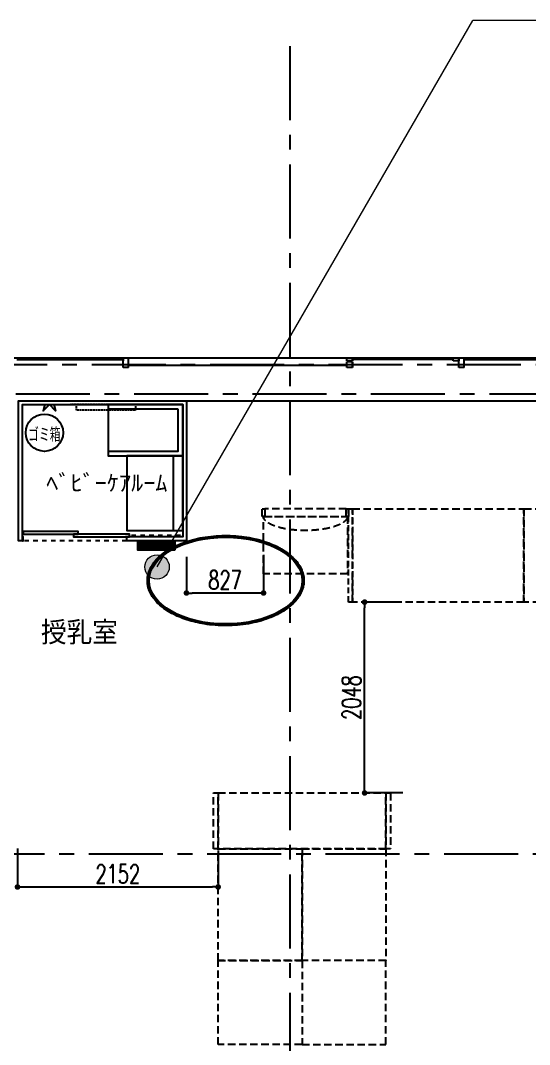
# Model space of a CAD drawing. Extents: x -119186 to 81195, y 1816 to 147180.
# Drawn here: x 25326 to 30786, y 40635 to 51626 of the extents above; entities that cross this region are included whole.
import ezdxf
from ezdxf.enums import TextEntityAlignment as Align

# ---------------------------------------------------------------- set-up
doc = ezdxf.new("R2010")
doc.units = 0
doc.header["$LTSCALE"] = 12.7
doc.header["$MEASUREMENT"] = 0
doc.header["$PDMODE"] = 1
doc.header["$PDSIZE"] = -2
for name, pattern in [('CENTER', [2, 1.25, -0.25, 0.25, -0.25]), ('DASHED1', [2.5, 1.25, -1.25]), ('HIDDEN2', [0.1875, 0.125, -0.0625])]:
    doc.linetypes.add(name, pattern=pattern)
doc.layers.get('0').update_dxf_attribs({"linetype": 'CONTINUOUS'})
doc.layers.get('DEFPOINTS').update_dxf_attribs({"color": 1, "linetype": 'CONTINUOUS'})
for name, color, linetype in [('80_SHELL_TEXT', 7, 'CONTINUOUS'), ('A_寸法', 9, 'CONTINUOUS'), ('A_建築（下図）', 8, 'CONTINUOUS'), ('A_建築（什器）', 8, 'CONTINUOUS'), ('A_通り芯', 8, 'CENTER')]:
    doc.layers.add(name, color=color, linetype=linetype)
doc.layers.add('改修記述', color=1, linetype='CONTINUOUS', lineweight=9, true_color=0xff0000)
doc.layers.add('歩行者通路', color=1, linetype='CONTINUOUS', true_color=0xff0000)
doc.styles.add('Dim', font='simplex.shx', dxfattribs={"width": 0.7, "bigfont": 'extfont2.shx'})
doc.styles.add('ROMANS', font='romans.shx', dxfattribs={"bigfont": 'bigfont.shx'})
doc.styles.get("Standard").update_dxf_attribs({"font": 'txt', "bigfont": 'BIGFONT.SHX'})
doc.dimstyles.new('1-200', dxfattribs={"dimscale": 200, "dimtxt": 3, "dimasz": 1, "dimexe": 1, "dimexo": 1, "dimgap": 1, "dimtad": 1, "dimdec": 0, "dimtxsty": 'Dim', "dimblk": 'DOT', "dimcen": 2.5, "dimadec": 0, "dimazin": 0, "dimtfac": 1, "dimtdec": 0, "dimtix": 1, "dimtmove": 2, "dimatfit": 3, "dimldrblk": '引出線', "dimfxl": 1, "dimlwd": -1, "dimlwe": -1, "dimarcsym": 0})

# ---------------------------------------------------------------- blocks, each defined once
blk = doc.blocks.new('_Dot')
at = {"color": 0, "linetype": 'ByBlock', "lineweight": -2}
blk.add_line((-0.5, 0), (-1, 0), dxfattribs=at)
at = {"color": 0, "linetype": 'ByBlock', "const_width": 0.5}
blk.add_lwpolyline([(-0.25, 0, 1), (0.25, 0, 1)], format="xyb", close=True, dxfattribs=at)
blk = doc.blocks.new('*D148')
at = {"layer": 'A_寸法', "color": 0, "transparency": 16777216}
for p, q in [((29406, 45383), (29017, 45383)), ((29017, 43395), (29017, 45323)), ((29428, 43335), (29017, 43335))]:
    blk.add_line(p, q, dxfattribs=at)
at = {"layer": 'DEFPOINTS', "color": 0, "transparency": 16777216}
for p in [(29017, 45383), (29406, 45383), (29428, 43335)]:
    blk.add_point(p, dxfattribs=at)
at = {"layer": 'A_寸法', "color": 0, "transparency": 16777216, "xscale": 60, "yscale": 60, "zscale": 60}
for p, rotation in [((29017, 45383), 90), ((29017, 43335), 270)]:
    blk.add_blockref('_Dot', p, dxfattribs=dict(at, rotation=rotation))
at = {"layer": 'A_寸法', "color": 0, "transparency": 16777216, "insert": (28877, 44359), "char_height": 200, "attachment_point": 5, "rotation": 90, "style": 'Dim'}
blk.add_mtext('2048', dxfattribs=at)
blk = doc.blocks.new('引出線')
at = {"color": 0, "linetype": 'ByBlock'}
for points in [[(0, 0), (-1.96, -0.4)], [(-1, 0), (0, 0)]]:
    blk.add_lwpolyline(points, dxfattribs=at)
blk = doc.blocks.new('*D131')
at = {"layer": 'A_寸法', "color": 0, "transparency": 16777216}
for p, q in [((25294, 42738), (25294, 42326)), ((27446, 42716), (27446, 42326)), ((25354, 42326), (27386, 42326))]:
    blk.add_line(p, q, dxfattribs=at)
at = {"layer": 'DEFPOINTS', "color": 0, "transparency": 16777216}
for p in [(25294, 42738), (27446, 42716), (27446, 42326)]:
    blk.add_point(p, dxfattribs=at)
at = {"layer": 'A_寸法', "color": 0, "transparency": 16777216, "xscale": 60, "yscale": 60, "zscale": 60, "rotation": 180}
blk.add_blockref('_Dot', (25294, 42326), dxfattribs=at)
at = {"layer": 'A_寸法', "color": 0, "transparency": 16777216, "xscale": 60, "yscale": 60, "zscale": 60}
blk.add_blockref('_Dot', (27446, 42326), dxfattribs=at)
at = {"layer": 'A_寸法', "color": 0, "transparency": 16777216, "insert": (26370, 42466), "char_height": 200, "attachment_point": 5, "style": 'Dim'}
blk.add_mtext('2152', dxfattribs=at)
blk = doc.blocks.new('*D149')
at = {"layer": 'A_寸法', "color": 0, "transparency": 16777216}
for p, q in [((27106, 45870), (27106, 45481)), ((27933, 45892), (27933, 45481)), ((27873, 45481), (27166, 45481))]:
    blk.add_line(p, q, dxfattribs=at)
at = {"layer": 'DEFPOINTS', "color": 0, "transparency": 16777216}
for p in [(27106, 45870), (27933, 45892), (27106, 45481)]:
    blk.add_point(p, dxfattribs=at)
at = {"layer": 'A_寸法', "color": 0, "transparency": 16777216, "xscale": 60, "yscale": 60, "zscale": 60, "rotation": 180}
blk.add_blockref('_Dot', (27106, 45481), dxfattribs=at)
at = {"layer": 'A_寸法', "color": 0, "transparency": 16777216, "xscale": 60, "yscale": 60, "zscale": 60}
blk.add_blockref('_Dot', (27933, 45481), dxfattribs=at)
at = {"layer": 'A_寸法', "color": 0, "transparency": 16777216, "insert": (27520, 45621), "char_height": 200, "attachment_point": 5, "style": 'Dim'}
blk.add_mtext('827', dxfattribs=at)

msp = doc.modelspace()

# ---------------------------------------------------------------- hatches: boundary and pattern name
at = {"layer": '改修記述'}
h = msp.add_hatch(color=256, dxfattribs=at)
h.dxf.hatch_style = 1
h.paths.add_polyline_path([(26660.3, 45760.62, 1), (26922.15, 45760.62, 1)])
at = {"layer": '歩行者通路', "transparency": 33554687}
h = msp.add_hatch(dxfattribs=at)
h.set_pattern_fill('ANGLE', color=256, angle=-180)
h.set_pattern_definition([(180, (101448.3414, 88995.666), (-3e-15, -6.985), [5.08, -1.905]), (270, (101448.3414, 88995.666), (6.985, -3e-15), [5.08, -1.905])])
h.paths.add_polyline_path([(26768.08, 45939), (26981.68, 45939), (26981.68, 46031.14), (26675.95, 46031.14)])
h.paths.add_polyline_path([(26584.67, 45980.99), (26626.66, 45939), (26768.08, 45939), (26675.95, 46031.14), (26584.67, 46031.14)])
h.paths.add_polyline_path([(26584.67, 45939), (26626.66, 45939), (26584.67, 45980.99)], flags=17)

# ---------------------------------------------------------------- linework, layer by layer
at = {"color": 6}
msp.add_ellipse((27526.61, 45614.24), major_axis=(821.67, 0), ratio=0.56637246, dxfattribs=at)
for points, knots in [([(28364.28, 45614.24), (28364.28, 45627), (28363.4, 45639.76), (28358.87, 45672.82), (28353.84, 45693.04), (28339.56, 45732.59), (28330.35, 45751.92), (28306.66, 45791.82), (28291.68, 45812.27), (28256.72, 45852.09), (28236.64, 45871.44), (28192.5, 45907.88), (28168.53, 45925.01), (28117.04, 45957.05), (28089.56, 45971.96), (28031.11, 45999.64), (28000.12, 46012.37), (27934.93, 46035.47), (27900.68, 46045.8), (27829.3, 46063.84), (27792.11, 46071.5), (27715.98, 46083.77), (27677.04, 46088.38), (27598.35, 46094.39), (27558.61, 46095.8), (27478.93, 46095.38), (27439, 46093.53), (27361.11, 46086.7), (27323.14, 46081.81), (27249.28, 46069.15), (27213.38, 46061.43), (27143.82, 46043.27), (27110.17, 46032.84), (27045.77, 46009.47), (27015.01, 45996.55), (26956.45, 45968.21), (26928.69, 45952.77), (26876.89, 45919.65), (26852.89, 45901.95), (26810.89, 45866.03), (26792.59, 45847.93), (26761.96, 45812.47), (26749.2, 45795.24), (26727.88, 45761.02), (26719.11, 45744.08), (26705.11, 45710.36), (26699.75, 45693.6), (26692.17, 45659.96), (26689.92, 45643.08), (26688.47, 45609.28), (26689.28, 45592.35), (26693.96, 45558.67), (26697.83, 45541.92), (26708.54, 45508.84), (26715.39, 45492.5), (26731.93, 45460.42), (26741.62, 45444.68), (26763.73, 45413.94), (26776.14, 45398.95), (26803.52, 45369.85), (26818.49, 45355.75), (26856.18, 45324.04), (26879.82, 45306.82), (26930.79, 45274.51), (26958.12, 45259.41), (27016.23, 45231.39), (27047.05, 45218.49), (27111.42, 45195.23), (27144.99, 45184.87), (27214.24, 45166.85), (27249.94, 45159.2), (27322.8, 45146.74), (27359.98, 45141.93), (27435.12, 45135.23), (27473.08, 45133.35), (27549.11, 45132.55), (27587.17, 45133.63), (27662.69, 45138.72), (27700.15, 45142.74), (27773.77, 45153.65), (27809.93, 45160.55), (27880.3, 45177.08), (27914.5, 45186.72), (27980.33, 45208.59), (28011.95, 45220.82), (28066.65, 45245.26), (28090.25, 45257.08), (28135.02, 45282.19), (28156.2, 45295.49), (28195.86, 45323.41), (28214.34, 45338.03), (28251.84, 45371.55), (28270.19, 45390.71), (28300.2, 45427.86), (28312.41, 45445.67), (28332.25, 45480.63), (28340.18, 45497.71), (28352.77, 45532.37), (28357.42, 45549.95), (28362.97, 45583.12), (28364.28, 45598.68), (28364.28, 45614.24)], [0, 0, 0, 0, 0.07755467, 0.07755467, 0.20176679, 0.20176679, 0.32450759, 0.32450759, 0.46135227, 0.46135227, 0.60127877, 0.60127877, 0.73850098, 0.73850098, 0.87448706, 0.87448706, 1.01170187, 1.01170187, 1.1510704, 1.1510704, 1.29340245, 1.29340245, 1.43664956, 1.43664956, 1.58007841, 1.58007841, 1.72440168, 1.72440168, 1.86462235, 1.86462235, 2.00277513, 2.00277513, 2.14058273, 2.14058273, 2.27779549, 2.27779549, 2.41674204, 2.41674204, 2.55672096, 2.55672096, 2.68670665, 2.68670665, 2.80231689, 2.80231689, 2.91071058, 2.91071058, 3.01462477, 3.01462477, 3.11739411, 3.11739411, 3.22016345, 3.22016345, 3.32293279, 3.32293279, 3.42570213, 3.42570213, 3.52847147, 3.52847147, 3.63124081, 3.63124081, 3.73401015, 3.73401015, 3.87086026, 3.87086026, 4.00720286, 4.00720286, 4.14450552, 4.14450552, 4.28180818, 4.28180818, 4.41911084, 4.41911084, 4.55641349, 4.55641349, 4.69371615, 4.69371615, 4.83101881, 4.83101881, 4.96832147, 4.96832147, 5.10562413, 5.10562413, 5.24292678, 5.24292678, 5.38022944, 5.38022944, 5.49297146, 5.49297146, 5.60571349, 5.60571349, 5.71845551, 5.71845551, 5.85410765, 5.85410765, 5.97212888, 5.97212888, 6.08038022, 6.08038022, 6.18863156, 6.18863156, 6.28318531, 6.28318531, 6.28318531, 6.28318531]), ([(28362.28, 45614.24), (28362.28, 45627.03), (28361.39, 45639.82), (28356.81, 45672.89), (28351.75, 45693.09), (28337.35, 45732.65), (28328.07, 45752), (28304.16, 45791.94), (28289.04, 45812.41), (28253.97, 45852.02), (28233.97, 45871.15), (28190.23, 45907.05), (28166.62, 45923.87), (28115.52, 45955.61), (28088.02, 45970.51), (28029.71, 45998.05), (27998.9, 46010.69), (27934.11, 46033.63), (27900.09, 46043.89), (27829.1, 46061.83), (27792.09, 46069.46), (27716.06, 46081.75), (27677.02, 46086.37), (27598, 46092.41), (27558.02, 46093.82), (27478.35, 46093.35), (27438.67, 46091.5), (27360.71, 46084.65), (27322.42, 46079.7), (27248.11, 46066.88), (27212.04, 46059.08), (27142.49, 46040.79), (27108.97, 46030.34), (27045.17, 46007.06), (27014.83, 45994.27), (26957.19, 45966.32), (26929.9, 45951.14), (26878.71, 45918.47), (26854.88, 45900.95), (26812.54, 45864.88), (26793.86, 45846.41), (26762.31, 45809.74), (26749.08, 45791.67), (26727.35, 45755.95), (26718.57, 45738.37), (26704.95, 45703.71), (26699.9, 45686.66), (26693.09, 45652.71), (26691.26, 45635.82), (26690.68, 45601.46), (26692.04, 45583.99), (26698.2, 45548.23), (26703.21, 45529.96), (26717.51, 45492.11), (26727.18, 45472.58), (26750.64, 45434.5), (26764.44, 45415.95), (26795.88, 45380.09), (26813.53, 45362.78), (26852.38, 45329.63), (26873.59, 45313.79), (26919.23, 45283.79), (26943.66, 45269.62), (26995.38, 45243.17), (27022.66, 45230.89), (27079.65, 45208.36), (27109.36, 45198.11), (27170.75, 45179.82), (27202.44, 45171.77), (27267.31, 45157.97), (27300.49, 45152.23), (27367.84, 45143.14), (27402.01, 45139.78), (27470.8, 45135.52), (27505.43, 45134.61), (27578.9, 45135.29), (27617.73, 45137.19), (27694.7, 45144.08), (27732.83, 45149.08), (27806.75, 45161.93), (27842.57, 45169.73), (27911.81, 45188.01), (27945.26, 45198.47), (28009.39, 45221.94), (28040.08, 45234.95), (28098.15, 45263.29), (28125.53, 45278.63), (28176.6, 45311.49), (28200.26, 45329.03), (28243.03, 45365.76), (28262.16, 45384.95), (28293.37, 45422.01), (28306.06, 45439.69), (28326.96, 45474.64), (28335.41, 45491.85), (28348.96, 45526.78), (28354.06, 45544.51), (28360.65, 45579.58), (28362.28, 45596.91), (28362.28, 45614.24)], [0, 0, 0, 0, 0.07828867, 0.07828867, 0.20327752, 0.20327752, 0.32695554, 0.32695554, 0.46479577, 0.46479577, 0.60396638, 0.60396638, 0.73929496, 0.73929496, 0.87559226, 0.87559226, 1.01221823, 1.01221823, 1.15090592, 1.15090592, 1.29280602, 1.29280602, 1.43660065, 1.43660065, 1.58108485, 1.58108485, 1.72471642, 1.72471642, 1.86630777, 1.86630777, 2.00539815, 2.00539815, 2.14304697, 2.14304697, 2.27883564, 2.27883564, 2.41573647, 2.41573647, 2.55494208, 2.55494208, 2.68811438, 2.68811438, 2.8097463, 2.8097463, 2.92247497, 2.92247497, 3.02856853, 3.02856853, 3.13203324, 3.13203324, 3.23892304, 3.23892304, 3.3522787, 3.3522787, 3.47739566, 3.47739566, 3.60251263, 3.60251263, 3.7276296, 3.7276296, 3.85274657, 3.85274657, 3.97786354, 3.97786354, 4.1029805, 4.1029805, 4.22809747, 4.22809747, 4.35321444, 4.35321444, 4.47833141, 4.47833141, 4.60344837, 4.60344837, 4.72856534, 4.72856534, 4.86915704, 4.86915704, 5.01029203, 5.01029203, 5.14852865, 5.14852865, 5.28599294, 5.28599294, 5.4236018, 5.4236018, 5.56143556, 5.56143556, 5.70031898, 5.70031898, 5.83810078, 5.83810078, 5.95671266, 5.95671266, 6.06693808, 6.06693808, 6.17709715, 6.17709715, 6.28318531, 6.28318531, 6.28318531, 6.28318531]), ([(28360.28, 45614.24), (28360.28, 45627.06), (28359.38, 45639.88), (28354.76, 45672.95), (28349.66, 45693.12), (28335.17, 45732.65), (28325.82, 45752.01), (28301.84, 45791.75), (28286.79, 45812.02), (28252.32, 45850.77), (28232.99, 45869.28), (28190.34, 45904.46), (28167.05, 45921.14), (28116.7, 45952.62), (28089.61, 45967.41), (28031.85, 45994.95), (28001.12, 46007.67), (27936.4, 46030.8), (27902.36, 46041.16), (27831.52, 46059.24), (27794.69, 46066.92), (27719.04, 46079.33), (27680.2, 46084.02), (27601.6, 46090.22), (27561.84, 46091.72), (27482.45, 46091.48), (27442.83, 46089.74), (27364.95, 46083.12), (27326.68, 46078.28), (27252.31, 46065.68), (27216.19, 46057.98), (27146.85, 46039.98), (27113.6, 46029.74), (27050.65, 46007.07), (27020.88, 45994.71), (26963.58, 45967.42), (26936.13, 45952.42), (26884.85, 45920.28), (26861.05, 45903.12), (26818.4, 45867.59), (26799.43, 45849.27), (26767.41, 45813), (26753.99, 45795.17), (26731.73, 45759.8), (26722.66, 45742.33), (26708.34, 45707.59), (26702.95, 45690.35), (26695.56, 45655.94), (26693.5, 45638.79), (26692.58, 45604.44), (26693.73, 45587.25), (26699.21, 45553.08), (26703.56, 45536.1), (26715.35, 45502.57), (26722.8, 45486.02), (26740.69, 45453.56), (26751.13, 45437.64), (26774.85, 45406.59), (26788.13, 45391.47), (26817.37, 45362.16), (26833.33, 45347.98), (26872.07, 45317.26), (26895.57, 45301.03), (26946.23, 45270.41), (26973.42, 45256.03), (27031.31, 45229.28), (27062.06, 45216.94), (27126.92, 45194.48), (27161.09, 45184.43), (27231.95, 45166.99), (27268.67, 45159.64), (27343.87, 45147.89), (27382.37, 45143.5), (27460.99, 45137.79), (27501.12, 45136.54), (27581.16, 45137.34), (27621.06, 45139.38), (27699.33, 45146.64), (27737.71, 45151.81), (27812.11, 45165.06), (27848.15, 45173.09), (27917.67, 45191.84), (27951.16, 45202.54), (28014.28, 45226.12), (28043.99, 45238.92), (28100.57, 45266.88), (28127.39, 45282.07), (28177.71, 45314.73), (28201.13, 45332.25), (28243.59, 45369.06), (28262.61, 45388.34), (28294.08, 45426.2), (28307.02, 45444.63), (28327.76, 45480.53), (28335.94, 45497.91), (28348.9, 45533.28), (28353.65, 45551.26), (28359.05, 45584.27), (28360.28, 45599.25), (28360.28, 45614.24)], [0, 0, 0, 0, 0.0790594, 0.0790594, 0.20469888, 0.20469888, 0.32926726, 0.32926726, 0.46657188, 0.46657188, 0.60171845, 0.60171845, 0.73601281, 0.73601281, 0.87107362, 0.87107362, 1.00801314, 1.00801314, 1.14730532, 1.14730532, 1.2889273, 1.2889273, 1.43230552, 1.43230552, 1.57625299, 1.57625299, 1.71977851, 1.71977851, 1.86137626, 1.86137626, 2.00066062, 2.00066062, 2.13710132, 2.13710132, 2.26993012, 2.26993012, 2.40680177, 2.40680177, 2.54458656, 2.54458656, 2.67805326, 2.67805326, 2.7991829, 2.7991829, 2.91232135, 2.91232135, 3.02053515, 3.02053515, 3.12643548, 3.12643548, 3.23233581, 3.23233581, 3.33823614, 3.33823614, 3.44413647, 3.44413647, 3.5500368, 3.5500368, 3.65593713, 3.65593713, 3.76183746, 3.76183746, 3.89448921, 3.89448921, 4.02802953, 4.02802953, 4.16369721, 4.16369721, 4.30249848, 4.30249848, 4.44304241, 4.44304241, 4.58483059, 4.58483059, 4.73002159, 4.73002159, 4.87470383, 4.87470383, 5.01714185, 5.01714185, 5.15689995, 5.15689995, 5.29546478, 5.29546478, 5.42976785, 5.42976785, 5.5658377, 5.5658377, 5.70451307, 5.70451307, 5.84318844, 5.84318844, 5.9669435, 5.9669435, 6.07856807, 6.07856807, 6.19079274, 6.19079274, 6.28318531, 6.28318531, 6.28318531, 6.28318531]), ([(28358.28, 45614.24), (28358.28, 45627.1), (28357.37, 45639.96), (28352.7, 45673), (28347.58, 45693.11), (28333.01, 45732.6), (28323.58, 45751.98), (28299.72, 45791.24), (28284.97, 45811.04), (28251.06, 45849.19), (28231.91, 45867.54), (28189.7, 45902.42), (28166.68, 45918.96), (28116.79, 45950.26), (28089.9, 45965), (28032.5, 45992.49), (28001.95, 46005.19), (27937.58, 46028.31), (27903.73, 46038.68), (27833.26, 46056.8), (27796.62, 46064.51), (27721.33, 46076.99), (27682.67, 46081.74), (27604.83, 46088.04), (27565.66, 46089.61), (27487.31, 46089.6), (27448.14, 46088.02), (27370.58, 46081.73), (27332.19, 46077.03), (27256.95, 46064.58), (27220.09, 46056.84), (27148.66, 46038.46), (27114.08, 46027.84), (27047.88, 46003.89), (27016.25, 45990.58), (26956.59, 45961.51), (26928.55, 45945.76), (26878.01, 45913.02), (26855.3, 45896.15), (26814.42, 45861.12), (26796.15, 45842.99), (26765.17, 45806.88), (26752.12, 45789.01), (26730.56, 45753.48), (26721.82, 45735.89), (26708.18, 45700.82), (26703.14, 45683.36), (26696.53, 45648.49), (26694.9, 45631.09), (26694.97, 45595.59), (26696.81, 45577.51), (26704.29, 45540.31), (26710.22, 45521.21), (26726.59, 45482.31), (26737.33, 45462.56), (26763.8, 45423.12), (26779.75, 45403.49), (26815.81, 45366.01), (26835.85, 45348.15), (26879.81, 45314.19), (26903.71, 45298.1), (26955.23, 45267.77), (26982.88, 45253.54), (27041.79, 45227.09), (27073.11, 45214.91), (27138.35, 45193.1), (27172.27, 45183.47), (27242.08, 45166.92), (27277.97, 45160.01), (27352.56, 45148.81), (27391.31, 45144.64), (27469.45, 45139.46), (27508.83, 45138.45), (27587.45, 45139.61), (27626.69, 45141.78), (27704.24, 45149.25), (27742.55, 45154.56), (27817.47, 45168.21), (27854.09, 45176.55), (27924.89, 45196.11), (27959.07, 45207.33), (28024.34, 45232.42), (28055.41, 45246.3), (28113.84, 45276.45), (28141.19, 45292.73), (28190.16, 45326.39), (28212.02, 45343.65), (28250.94, 45379.22), (28268.13, 45397.48), (28297.26, 45434), (28309.48, 45452.18), (28329.18, 45487.93), (28336.95, 45505.44), (28348.98, 45540.89), (28353.24, 45558.82), (28357.42, 45589.28), (28358.28, 45601.76), (28358.28, 45614.24)], [0, 0, 0, 0, 0.07987024, 0.07987024, 0.20603843, 0.20603843, 0.33151337, 0.33151337, 0.46639445, 0.46639445, 0.60087179, 0.60087179, 0.73428895, 0.73428895, 0.86896117, 0.86896117, 1.00563508, 1.00563508, 1.14460345, 1.14460345, 1.28586223, 1.28586223, 1.42890253, 1.42890253, 1.57094219, 1.57094219, 1.71298184, 1.71298184, 1.8550215, 1.8550215, 1.99706115, 1.99706115, 2.1391008, 2.1391008, 2.28114046, 2.28114046, 2.42318011, 2.42318011, 2.55750138, 2.55750138, 2.68911868, 2.68911868, 2.81051907, 2.81051907, 2.9246698, 2.9246698, 3.03463924, 3.03463924, 3.14275256, 3.14275256, 3.25508034, 3.25508034, 3.37563736, 3.37563736, 3.50480192, 3.50480192, 3.64057925, 3.64057925, 3.77428106, 3.77428106, 3.90758484, 3.90758484, 4.04206581, 4.04206581, 4.17910563, 4.17910563, 4.31614545, 4.31614545, 4.45318527, 4.45318527, 4.59582882, 4.59582882, 4.73842212, 4.73842212, 4.88101542, 4.88101542, 5.02360873, 5.02360873, 5.16620203, 5.16620203, 5.30879533, 5.30879533, 5.45138863, 5.45138863, 5.59398194, 5.59398194, 5.72838215, 5.72838215, 5.85873708, 5.85873708, 5.98065793, 5.98065793, 6.09329083, 6.09329083, 6.20569463, 6.20569463, 6.28318531, 6.28318531, 6.28318531, 6.28318531]), ([(28356.28, 45614.24), (28356.28, 45627.14), (28355.36, 45640.04), (28350.64, 45673.05), (28345.51, 45693.08), (28330.87, 45732.5), (28321.37, 45751.89), (28297.64, 45790.67), (28283.2, 45810.01), (28250.01, 45847.38), (28231.24, 45865.42), (28189.64, 45899.96), (28166.78, 45916.45), (28117.33, 45947.63), (28090.72, 45962.31), (28033.89, 45989.69), (28003.63, 46002.36), (27939.85, 46025.47), (27906.27, 46035.85), (27836.42, 46054.02), (27800.11, 46061.77), (27725.96, 46074.31), (27688.12, 46079.1), (27611.62, 46085.64), (27572.98, 46087.38), (27495.63, 46087.79), (27456.93, 46086.46), (27380.24, 46080.73), (27342.25, 46076.34), (27267.7, 46064.58), (27231.15, 46057.22), (27160.2, 46039.66), (27125.8, 46029.46), (27059.82, 46006.43), (27028.25, 45993.59), (26968.53, 45965.51), (26940.38, 45950.27), (26888.08, 45917.67), (26863.92, 45900.31), (26820.06, 45863.77), (26800.36, 45844.6), (26768.19, 45807.51), (26755.09, 45789.78), (26733.27, 45754.32), (26724.36, 45736.63), (26710.46, 45701.41), (26705.33, 45683.89), (26698.55, 45648.7), (26696.88, 45631.02), (26697, 45595.09), (26698.9, 45576.85), (26706.59, 45539.51), (26712.6, 45520.44), (26729.16, 45481.66), (26739.98, 45462), (26766.22, 45423.32), (26781.72, 45404.33), (26817.07, 45367.59), (26836.94, 45349.86), (26880.56, 45316.12), (26904.3, 45300.11), (26955.08, 45270.15), (26982.08, 45256.19), (27039.52, 45230.21), (27070, 45218.23), (27133.49, 45196.69), (27166.49, 45187.13), (27236.13, 45170.19), (27272.87, 45162.94), (27347.77, 45151.43), (27385.93, 45147.18), (27462.91, 45141.74), (27501.73, 45140.56), (27579.3, 45141.3), (27618.03, 45143.22), (27694.65, 45150.12), (27732.54, 45155.1), (27806.72, 45168.03), (27843.01, 45175.98), (27913.3, 45194.69), (27947.3, 45205.45), (28012.32, 45229.59), (28043.35, 45242.96), (28101.84, 45272.08), (28129.3, 45287.82), (28180.11, 45321.37), (28203.46, 45339.18), (28244.48, 45375.57), (28262.38, 45394.07), (28292.26, 45430.52), (28304.64, 45448.36), (28325.08, 45484.04), (28333.31, 45501.83), (28346.2, 45538.17), (28350.81, 45556.72), (28355.35, 45588.3), (28356.28, 45601.27), (28356.28, 45614.24)], [0, 0, 0, 0, 0.08072504, 0.08072504, 0.20731293, 0.20731293, 0.33365896, 0.33365896, 0.46608868, 0.46608868, 0.59864763, 0.59864763, 0.73188926, 0.73188926, 0.86585134, 0.86585134, 1.00182271, 1.00182271, 1.14018901, 1.14018901, 1.28061925, 1.28061925, 1.42104949, 1.42104949, 1.56147973, 1.56147973, 1.70190997, 1.70190997, 1.8423402, 1.8423402, 1.98277044, 1.98277044, 2.12320068, 2.12320068, 2.26363092, 2.26363092, 2.40406116, 2.40406116, 2.5444914, 2.5444914, 2.68492164, 2.68492164, 2.80616026, 2.80616026, 2.92171552, 2.92171552, 3.03285981, 3.03285981, 3.1434542, 3.1434542, 3.25764571, 3.25764571, 3.37893403, 3.37893403, 3.50836125, 3.50836125, 3.64051029, 3.64051029, 3.77362832, 3.77362832, 3.90655608, 3.90655608, 4.03850936, 4.03850936, 4.17261327, 4.17261327, 4.30671717, 4.30671717, 4.4475531, 4.4475531, 4.58838902, 4.58838902, 4.72922495, 4.72922495, 4.87006087, 4.87006087, 5.0108968, 5.0108968, 5.15173272, 5.15173272, 5.29256865, 5.29256865, 5.43340457, 5.43340457, 5.5742405, 5.5742405, 5.71507642, 5.71507642, 5.84852825, 5.84852825, 5.96936457, 5.96936457, 6.08485925, 6.08485925, 6.20204112, 6.20204112, 6.28318531, 6.28318531, 6.28318531, 6.28318531]), ([(28354.28, 45614.24), (28354.28, 45627.19), (28353.34, 45640.14), (28348.58, 45673.11), (28343.43, 45693.07), (28328.71, 45732.44), (28319.13, 45751.87), (28295.44, 45790.27), (28281.24, 45809.23), (28248.57, 45845.96), (28230.11, 45863.72), (28189.19, 45897.77), (28166.73, 45914.04), (28117.93, 45944.97), (28091.55, 45959.6), (28035.25, 45986.89), (28005.29, 45999.54), (27942.66, 46022.41), (27910, 46032.64), (27842.55, 46050.51), (27807.76, 46058.15), (27736.71, 46070.7), (27700.44, 46075.61), (27627.07, 46082.61), (27589.97, 46084.71), (27515.6, 46086.04), (27478.34, 46085.28), (27404.34, 46080.93), (27367.6, 46077.33), (27295.29, 46067.36), (27259.73, 46060.99), (27190.43, 46045.59), (27156.7, 46036.55), (27091.66, 46015.98), (27060.36, 46004.45), (27005.75, 45981.2), (26981.98, 45969.84), (26936.81, 45945.66), (26915.41, 45932.84), (26875.27, 45905.91), (26856.53, 45891.79), (26819.69, 45860.52), (26802, 45843.22), (26770.9, 45807.78), (26757.41, 45789.66), (26735.05, 45753.46), (26725.98, 45735.42), (26711.96, 45699.61), (26706.86, 45681.85), (26700.22, 45646.11), (26698.69, 45628.11), (26699.24, 45592.14), (26701.32, 45574.17), (26709.04, 45538.5), (26714.68, 45520.81), (26730.42, 45483.64), (26741.01, 45464.23), (26766.64, 45426.1), (26781.75, 45407.39), (26816.23, 45371.16), (26835.61, 45353.65), (26878.38, 45320.13), (26901.78, 45304.14), (26952.05, 45274.07), (26978.92, 45259.99), (27035.67, 45233.99), (27065.55, 45222.06), (27128.61, 45200.27), (27161.86, 45190.47), (27230.38, 45173.51), (27265.64, 45166.35), (27337.55, 45154.81), (27374.19, 45150.42), (27448.18, 45144.5), (27485.53, 45142.97), (27560.24, 45142.78), (27597.61, 45144.12), (27671.69, 45149.66), (27708.4, 45153.86), (27780.48, 45165.03), (27815.86, 45172.01), (27884.64, 45188.62), (27918.05, 45198.25), (27982.27, 45220), (28013.08, 45232.11), (28066.42, 45256.27), (28089.44, 45267.95), (28133.07, 45292.72), (28153.67, 45305.8), (28192.2, 45333.22), (28210.13, 45347.55), (28245.65, 45379.6), (28262.75, 45397.52), (28292.01, 45433.55), (28304.38, 45451.61), (28325.13, 45488.53), (28333.53, 45507.37), (28346.19, 45545.56), (28350.46, 45564.9), (28353.72, 45594.28), (28354.28, 45604.26), (28354.28, 45614.24)], [0, 0, 0, 0, 0.08162827, 0.08162827, 0.20862901, 0.20862901, 0.33601166, 0.33601166, 0.46657764, 0.46657764, 0.59763119, 0.59763119, 0.72928503, 0.72928503, 0.86276985, 0.86276985, 0.99802835, 0.99802835, 1.13328684, 1.13328684, 1.26854533, 1.26854533, 1.40380383, 1.40380383, 1.53906232, 1.53906232, 1.67432081, 1.67432081, 1.80957931, 1.80957931, 1.9448378, 1.9448378, 2.08009629, 2.08009629, 2.21535479, 2.21535479, 2.32797439, 2.32797439, 2.440594, 2.440594, 2.5532136, 2.5532136, 2.68033607, 2.68033607, 2.80495776, 2.80495776, 2.92350282, 2.92350282, 3.03686399, 3.03686399, 3.15022517, 3.15022517, 3.26358634, 3.26358634, 3.37694751, 3.37694751, 3.50533838, 3.50533838, 3.63584341, 3.63584341, 3.76733545, 3.76733545, 3.89976792, 3.89976792, 4.03215133, 4.03215133, 4.16453473, 4.16453473, 4.30037031, 4.30037031, 4.43620589, 4.43620589, 4.57204147, 4.57204147, 4.70787705, 4.70787705, 4.84371263, 4.84371263, 4.97954821, 4.97954821, 5.11538379, 5.11538379, 5.25121937, 5.25121937, 5.38705495, 5.38705495, 5.49895346, 5.49895346, 5.61085196, 5.61085196, 5.72275046, 5.72275046, 5.85212645, 5.85212645, 5.97485104, 5.97485104, 6.09757564, 6.09757564, 6.22030023, 6.22030023, 6.28318531, 6.28318531, 6.28318531, 6.28318531]), ([(28352.28, 45614.24), (28352.28, 45627.24), (28351.33, 45640.25), (28346.53, 45673.07), (28341.4, 45692.83), (28326.78, 45731.84), (28317.27, 45751.09), (28293.89, 45788.97), (28279.96, 45807.59), (28247.88, 45843.79), (28229.7, 45861.37), (28189.49, 45895.01), (28167.47, 45911.07), (28119.97, 45941.43), (28094.49, 45955.73), (28040.49, 45982.31), (28011.98, 45994.61), (27952.4, 46016.99), (27921.33, 46027.08), (27857.16, 46044.89), (27824.06, 46052.61), (27756.37, 46065.55), (27721.79, 46070.78), (27651.73, 46078.64), (27616.25, 46081.28), (27544.99, 46083.93), (27509.2, 46083.94), (27437.94, 46081.34), (27402.45, 46078.72), (27332.37, 46070.91), (27297.78, 46065.71), (27230.07, 46052.81), (27196.95, 46045.11), (27131.16, 46026.91), (27098.59, 46016.28), (27037.34, 45993.01), (27008.57, 45980.45), (26954.27, 45953.33), (26928.72, 45938.78), (26881.19, 45907.88), (26859.2, 45891.54), (26819.17, 45857.34), (26801.12, 45839.48), (26769.27, 45802.53), (26755.48, 45783.44), (26734.64, 45748.16), (26726.8, 45732.13), (26714.16, 45699.65), (26709.35, 45683.21), (26702.83, 45650.11), (26701.11, 45633.45), (26700.78, 45598.64), (26702.45, 45580.48), (26709.72, 45543.16), (26715.58, 45524.02), (26731.64, 45485.71), (26741.98, 45466.57), (26766.99, 45428.99), (26781.71, 45410.56), (26815.37, 45374.76), (26834.34, 45357.41), (26876.07, 45324.28), (26898.83, 45308.5), (26947.74, 45278.76), (26973.9, 45264.8), (27029.17, 45238.93), (27058.28, 45227.03), (27118.97, 45205.46), (27150.55, 45195.81), (27215.65, 45178.9), (27249.16, 45171.65), (27317.57, 45159.68), (27352.45, 45154.96), (27423.01, 45148.13), (27458.68, 45146.01), (27530.19, 45144.43), (27566.04, 45144.96), (27637.32, 45148.65), (27672.75, 45151.82), (27742.58, 45160.73), (27776.99, 45166.47), (27844.2, 45180.45), (27877.01, 45188.68), (27941.69, 45207.85), (27973.48, 45218.88), (28033.34, 45242.96), (28061.48, 45255.93), (28114.44, 45283.83), (28139.27, 45298.74), (28185.31, 45330.3), (28206.52, 45346.94), (28244.93, 45381.69), (28262.14, 45399.8), (28289.83, 45434.15), (28300.95, 45450.23), (28320.01, 45483.02), (28327.97, 45499.72), (28340.59, 45533.56), (28345.26, 45550.69), (28350.93, 45583.3), (28352.28, 45598.77), (28352.28, 45614.24)], [0, 0, 0, 0, 0.08257838, 0.08257838, 0.20924164, 0.20924164, 0.33626813, 0.33626813, 0.46507923, 0.46507923, 0.59509372, 0.59509372, 0.72510821, 0.72510821, 0.8551227, 0.8551227, 0.98513719, 0.98513719, 1.11515168, 1.11515168, 1.24516617, 1.24516617, 1.37518066, 1.37518066, 1.50519515, 1.50519515, 1.63520964, 1.63520964, 1.76522413, 1.76522413, 1.89523862, 1.89523862, 2.02525311, 2.02525311, 2.16168478, 2.16168478, 2.29346782, 2.29346782, 2.424795, 2.424795, 2.55612218, 2.55612218, 2.68744936, 2.68744936, 2.81877653, 2.81877653, 2.92458363, 2.92458363, 3.03039074, 3.03039074, 3.13619784, 3.13619784, 3.25144084, 3.25144084, 3.37475221, 3.37475221, 3.50201617, 3.50201617, 3.63092295, 3.63092295, 3.76122428, 3.76122428, 3.89152561, 3.89152561, 4.02182694, 4.02182694, 4.15212827, 4.15212827, 4.2824296, 4.2824296, 4.41273093, 4.41273093, 4.54303225, 4.54303225, 4.67333358, 4.67333358, 4.80363491, 4.80363491, 4.93393624, 4.93393624, 5.06423757, 5.06423757, 5.1945389, 5.1945389, 5.32985539, 5.32985539, 5.46148095, 5.46148095, 5.59264181, 5.59264181, 5.72380268, 5.72380268, 5.85496354, 5.85496354, 5.96496478, 5.96496478, 6.07496603, 6.07496603, 6.18496727, 6.18496727, 6.28318531, 6.28318531, 6.28318531, 6.28318531]), ([(28350.28, 45614.24), (28350.28, 45627.3), (28349.31, 45640.37), (28344.58, 45672.35), (28339.73, 45691.21), (28326.04, 45728.45), (28317.19, 45746.82), (28295.64, 45782.8), (28282.93, 45800.4), (28253.84, 45834.6), (28237.47, 45851.19), (28201.3, 45883.1), (28181.5, 45898.42), (28138.79, 45927.59), (28115.87, 45941.43), (28067.23, 45967.43), (28041.53, 45979.58), (27987.7, 46002.03), (27959.58, 46012.33), (27901.36, 46030.9), (27871.25, 46039.18), (27809.48, 46053.61), (27777.82, 46059.76), (27713.42, 46069.83), (27680.68, 46073.76), (27614.61, 46079.32), (27581.27, 46080.96), (27514.49, 46081.94), (27481.05, 46081.28), (27414.56, 46077.66), (27381.51, 46074.7), (27316.28, 46066.52), (27284.1, 46061.31), (27221.1, 46048.71), (27190.28, 46041.32), (27130.44, 46024.48), (27101.43, 46015.02), (27045.63, 45994.18), (27018.85, 45982.8), (26967.92, 45958.26), (26943.77, 45945.11), (26898.46, 45917.24), (26877.3, 45902.52), (26838.28, 45871.72), (26820.42, 45855.64), (26788.26, 45822.36), (26773.97, 45805.16), (26749.17, 45769.87), (26738.66, 45751.79), (26721.59, 45715.02), (26715.03, 45696.33), (26705.97, 45658.63), (26703.47, 45639.61), (26702.56, 45601.55), (26704.15, 45582.5), (26711.41, 45544.66), (26717.08, 45525.88), (26732.39, 45488.85), (26742.03, 45470.61), (26765.14, 45434.95), (26778.61, 45417.53), (26809.17, 45383.76), (26826.26, 45367.41), (26863.8, 45336.02), (26884.25, 45320.98), (26928.22, 45292.42), (26951.74, 45278.91), (27001.48, 45253.6), (27027.71, 45241.81), (27082.49, 45220.12), (27111.05, 45210.22), (27170.07, 45192.46), (27200.53, 45184.6), (27262.9, 45171.04), (27294.82, 45165.34), (27359.63, 45156.17), (27392.53, 45152.71), (27458.83, 45148.07), (27492.23, 45146.89), (27559.03, 45146.84), (27592.43, 45147.98), (27658.74, 45152.53), (27691.66, 45155.95), (27756.51, 45165.03), (27788.45, 45170.69), (27850.88, 45184.17), (27881.38, 45191.98), (27940.47, 45209.66), (27969.06, 45219.52), (28023.94, 45241.13), (28050.22, 45252.89), (28100.07, 45278.13), (28123.64, 45291.61), (28167.73, 45320.11), (28188.24, 45335.13), (28225.92, 45366.47), (28243.07, 45382.79), (28273.77, 45416.52), (28287.32, 45433.92), (28310.58, 45469.55), (28320.3, 45487.78), (28335.76, 45524.78), (28341.51, 45543.56), (28348.59, 45579.65), (28350.28, 45596.95), (28350.28, 45614.24)], [0, 0, 0, 0, 0.08358272, 0.08358272, 0.20536205, 0.20536205, 0.32714138, 0.32714138, 0.44892071, 0.44892071, 0.57070004, 0.57070004, 0.69247937, 0.69247937, 0.8142587, 0.8142587, 0.93603803, 0.93603803, 1.05781736, 1.05781736, 1.17959668, 1.17959668, 1.30137601, 1.30137601, 1.42315534, 1.42315534, 1.54493467, 1.54493467, 1.666714, 1.666714, 1.78849333, 1.78849333, 1.91027266, 1.91027266, 2.03205199, 2.03205199, 2.15383132, 2.15383132, 2.27561064, 2.27561064, 2.39738997, 2.39738997, 2.5191693, 2.5191693, 2.64094863, 2.64094863, 2.76272796, 2.76272796, 2.88450729, 2.88450729, 3.00628662, 3.00628662, 3.12806595, 3.12806595, 3.24984528, 3.24984528, 3.3716246, 3.3716246, 3.49340393, 3.49340393, 3.61518326, 3.61518326, 3.73696259, 3.73696259, 3.85874192, 3.85874192, 3.98052125, 3.98052125, 4.10230058, 4.10230058, 4.22407991, 4.22407991, 4.34585924, 4.34585924, 4.46763856, 4.46763856, 4.58941789, 4.58941789, 4.71119722, 4.71119722, 4.83297655, 4.83297655, 4.95475588, 4.95475588, 5.07653521, 5.07653521, 5.19831454, 5.19831454, 5.32009387, 5.32009387, 5.44187319, 5.44187319, 5.56365252, 5.56365252, 5.68543185, 5.68543185, 5.80721118, 5.80721118, 5.92899051, 5.92899051, 6.05076984, 6.05076984, 6.17254917, 6.17254917, 6.28318531, 6.28318531, 6.28318531, 6.28318531])]:
    msp.add_open_spline(points, degree=3, knots=knots, dxfattribs=at)
at = {"layer": 'A_建築（下図）', "color": 8, "linetype": 'Continuous'}
for p, q in [((67556.16, 48002.64), (19386.16, 48002.64)), ((26426.16, 47982.64), (25286.16, 47982.64)), ((26486.16, 48002.64), (26426.16, 48002.64)), ((26426.16, 47902.64), (26426.16, 48002.64)), ((26426.16, 47972.64), (26426.16, 48002.64)), ((26426.16, 47972.64), (26426.16, 48002.64)), ((26426.16, 48002.64), (26426.16, 47972.64)), ((26486.16, 47902.64), (26486.16, 48002.64)), ((26486.16, 47902.64), (26486.16, 48002.64)), ((28826.16, 47922.64), (26486.16, 47922.64)), ((28826.16, 47972.64), (28826.16, 48002.64)), ((28886.16, 48002.64), (28826.16, 48002.64)), ((28886.16, 47972.64), (28826.16, 47972.64)), ((28886.16, 47962.64), (28826.16, 47962.64)), ((28826.16, 47902.64), (28826.16, 47962.64)), ((28886.16, 47972.64), (28886.16, 48002.64)), ((28886.16, 47972.64), (28886.16, 48002.64)), ((28886.16, 48002.64), (28886.16, 47972.64)), ((29966.16, 47987.64), (28886.16, 47987.64)), ((28886.16, 47902.64), (28886.16, 47962.64)), ((28886.16, 47902.64), (28886.16, 47962.64)), ((28886.16, 47962.64), (28886.16, 47902.64)), ((29966.16, 47972.64), (29966.16, 48002.64)), ((30026.16, 48002.64), (29966.16, 48002.64)), ((30026.16, 47972.64), (29966.16, 47972.64)), ((30086.16, 48002.64), (30026.16, 48002.64)), ((30026.16, 47902.64), (30026.16, 48002.64)), ((30026.16, 47972.64), (30026.16, 48002.64)), ((30026.16, 47972.64), (30026.16, 48002.64)), ((30026.16, 48002.64), (30026.16, 47972.64)), ((30086.16, 47902.64), (30086.16, 48002.64)), ((30086.16, 47902.64), (30086.16, 48002.64)), ((32426.16, 47982.64), (30086.16, 47982.64)), ((26486.16, 47902.64), (26426.16, 47902.64)), ((28886.16, 47902.64), (28826.16, 47902.64)), ((30086.16, 47902.64), (30026.16, 47902.64)), ((25306.16, 47542.64), (31156.16, 47542.64))]:
    msp.add_line(p, q, dxfattribs=at)
at = {"layer": 'A_建築（什器）', "linetype": 'DASHED1', "ltscale": 0.3}
for p, q in [((26563.02, 47502.64), (25859.91, 47502.64)), ((25927.15, 47444.23), (25927.15, 47502.64)), ((26563.02, 47444.23), (26563.02, 47502.64)), ((26563.02, 47444.23), (25927.15, 47444.23))]:
    msp.add_line(p, q, dxfattribs=at)
at = {"layer": 'A_建築（什器）'}
for p, q in [((26966.16, 46152.64), (26966.16, 46952.64)), ((26463.16, 46082.64), (26463.16, 46042.64))]:
    msp.add_line(p, q, dxfattribs=at)
at = {"layer": 'A_建築（什器）', "linetype": 'DASHED1', "ltscale": 3}
for p, q in [((27041.16, 46097.64), (26496.16, 46097.64)), ((26463.16, 46042.64), (25346.16, 46042.64))]:
    msp.add_line(p, q, dxfattribs=at)
at = {"layer": 'A_建築（什器）'}
for points in [[(25346.16, 46042.64), (25306.16, 46042.64), (25306.16, 47542.64), (27106.16, 47542.64)], [(25346.16, 46042.64), (25346.16, 47502.64), (27066.16, 47502.64), (27066.16, 46082.64), (26453.16, 46082.64)], [(25588.12, 47502.64), (25570.88, 47435.52), (25636.65, 47502.64)], [(25684.84, 47502.64), (25702.09, 47435.52), (25636.65, 47502.64)], [(27106.16, 47542.64), (27106.16, 46042.64), (26463.16, 46042.64)], [(25346.16, 46042.64), (25356.16, 46042.51), (25356.16, 46082.64), (25346.16, 46082.64)]]:
    msp.add_lwpolyline(points, dxfattribs=at)
for points in [[(27066.16, 47502.64), (26266.16, 47502.64), (26266.16, 46952.64), (27066.16, 46952.64)], [(27016.16, 47452.64), (26266.16, 47452.64), (26266.16, 47002.64), (27016.16, 47002.64)], [(27066.16, 46952.64), (26466.16, 46952.64), (26466.16, 46152.64), (27066.16, 46152.64)], [(25356.16, 46142.64), (25356.16, 46112.64), (25946.16, 46112.64), (25946.16, 46142.64)], [(25896.16, 46112.64), (25896.16, 46082.64), (26496.16, 46082.64), (26496.16, 46112.64)]]:
    msp.add_lwpolyline(points, close=True, dxfattribs=at)
at = {"layer": 'A_建築（什器）', "color": 8, "linetype": 'HIDDEN2', "ltscale": 50}
for points in [[(27946.11, 46302.79), (27920.11, 46302.79), (27920.11, 46382.79), (27946.11, 46382.79)], [(28820.11, 46382.79), (27946.11, 46382.79), (27946.11, 46302.79), (28820.11, 46302.79)], [(28846.11, 46302.79), (28820.11, 46302.79), (28820.11, 46382.79), (28846.11, 46382.79)], [(28886.11, 46382.79), (30726.11, 46382.79), (30726.11, 45382.79), (28886.11, 45382.79)], [(30726.11, 46382.79), (32566.11, 46382.79), (32566.11, 45382.79), (30726.11, 45382.79)], [(28833.11, 45686.79), (27933.11, 45686.79), (27933.11, 46302.79), (28833.11, 46302.79)], [(27395.64, 43335.12), (27445.64, 43335.12), (27445.64, 42735.12), (27395.64, 42735.12)], [(27445.64, 43335.12), (29245.64, 43335.12), (29245.64, 42735.12), (27445.64, 42735.12)], [(29245.64, 43335.12), (29295.64, 43335.12), (29295.64, 42735.12), (29245.64, 42735.12)], [(27445.64, 42735.12), (28345.64, 42735.12), (28345.64, 41535.12), (27445.64, 41535.12)], [(28345.64, 42735.12), (29245.64, 42735.12), (29245.64, 41535.12), (28345.64, 41535.12)], [(27445.64, 41535.12), (28345.64, 41535.12), (28345.64, 40635.12), (27445.64, 40635.12)], [(28345.64, 40635.12), (29245.64, 40635.12), (29245.64, 41535.12), (28345.64, 41535.12)]]:
    msp.add_lwpolyline(points, close=True, dxfattribs=at)
at = {"layer": 'A_建築（什器）', "color": 8, "linetype": 'HIDDEN2', "ltscale": 40}
msp.add_lwpolyline([(28846.11, 46382.79), (28886.11, 46382.79), (28886.11, 45382.88), (28846.11, 45382.88)], close=True, dxfattribs=at)
at = {"layer": 'A_建築（什器）'}
msp.add_circle((25583.04, 47201.23), 200, dxfattribs=at)
at = {"layer": 'A_建築（什器）', "color": 8, "linetype": 'HIDDEN2', "ltscale": 50, "extrusion": (0, 0, -1)}
msp.add_ellipse((28382.92, 46303.9), major_axis=(-450, -0.84), ratio=0.33866667, start_param=3.15441859, end_param=6.28135302, dxfattribs=at)
at = {"layer": 'A_通り芯', "color": 8, "ltscale": 50}
for p, q in [((28216.16, 51351.05), (28216.16, 14056.3)), ((15930.05, 47932.64), (73064.91, 47932.64)), ((17655.05, 47617.64), (73064.91, 47617.64)), ((15899.26, 42682.64), (73034.11, 42682.64))]:
    msp.add_line(p, q, dxfattribs=at)
at = {"layer": 'DEFPOINTS', "color": 6}
msp.add_open_spline([(28366.28, 45614.24), (28366.28, 45626.97), (28365.41, 45639.71), (28360.92, 45672.75), (28355.94, 45692.96), (28341.69, 45732.73), (28332.43, 45752.28), (28308.58, 45792.57), (28293.51, 45813.19), (28257.89, 45853.83), (28237.12, 45873.77), (28191.96, 45910.78), (28167.77, 45927.95), (28115.58, 45960.19), (28087.57, 45975.26), (28028.28, 46003.03), (27997, 46015.74), (27931.74, 46038.57), (27897.76, 46048.69), (27827, 46066.38), (27790.16, 46073.89), (27714.08, 46086.05), (27674.79, 46090.63), (27595.31, 46096.55), (27555.11, 46097.88), (27474.96, 46097.24), (27435.02, 46095.29), (27356.58, 46088.2), (27318.08, 46083.11), (27243.31, 46070), (27207.02, 46062.02), (27137.29, 46043.42), (27103.81, 46032.84), (27039.93, 46009.26), (27009.51, 45996.28), (26951.13, 45967.65), (26923.27, 45951.92), (26871.27, 45918.13), (26847.17, 45900.04), (26804.91, 45863.13), (26786.47, 45844.43), (26754.01, 45805.61), (26739.98, 45785.5), (26719.47, 45749.19), (26711.99, 45733.23), (26699.88, 45700.84), (26695.24, 45684.42), (26688.89, 45651.33), (26687.18, 45634.66), (26686.74, 45601.29), (26688, 45584.6), (26693.64, 45550.44), (26698.19, 45532.99), (26711.34, 45496.21), (26720.41, 45476.97), (26742.48, 45439.42), (26755.47, 45421.11), (26785.13, 45385.66), (26801.79, 45368.53), (26838.51, 45335.64), (26858.57, 45319.89), (26901.79, 45289.95), (26924.94, 45275.76), (26974, 45249.13), (26999.92, 45236.68), (27054.13, 45213.69), (27082.42, 45203.14), (27141.01, 45184.08), (27171.29, 45175.56), (27233.4, 45160.68), (27265.24, 45154.32), (27336.27, 45142.8), (27375.7, 45138.13), (27455.19, 45132.06), (27495.26, 45130.66), (27575.17, 45131.13), (27615.01, 45132.99), (27693.83, 45139.93), (27732.81, 45145.01), (27809.13, 45158.29), (27846.47, 45166.49), (27918.75, 45185.86), (27953.7, 45197.02), (28020.49, 45222.11), (28052.35, 45236.04), (28112.32, 45266.4), (28140.45, 45282.84), (28192.39, 45317.94), (28216.21, 45336.61), (28257.04, 45374), (28274.47, 45392.56), (28303.22, 45428.68), (28315.02, 45446.09), (28334.36, 45480.42), (28342.15, 45497.28), (28354.45, 45531.16), (28359.02, 45548.17), (28364.85, 45581.54), (28366.28, 45597.89), (28366.28, 45614.24)], degree=3, knots=[0, 0, 0, 0, 0.07685442, 0.07685442, 0.20017537, 0.20017537, 0.32349632, 0.32349632, 0.46079865, 0.46079865, 0.60460203, 0.60460203, 0.74206054, 0.74206054, 0.87975432, 0.87975432, 1.01744811, 1.01744811, 1.1551419, 1.1551419, 1.29575456, 1.29575456, 1.43996857, 1.43996857, 1.58481458, 1.58481458, 1.72902749, 1.72902749, 1.87116277, 1.87116277, 2.01097053, 2.01097053, 2.148405, 2.148405, 2.28459153, 2.28459153, 2.42463141, 2.42463141, 2.5662881, 2.5662881, 2.69917775, 2.69917775, 2.8320674, 2.8320674, 2.93273829, 2.93273829, 3.03340918, 3.03340918, 3.13408007, 3.13408007, 3.23475096, 3.23475096, 3.34146179, 3.34146179, 3.46281189, 3.46281189, 3.584162, 3.584162, 3.7055121, 3.7055121, 3.8268622, 3.8268622, 3.9482123, 3.9482123, 4.06956241, 4.06956241, 4.19091251, 4.19091251, 4.31226261, 4.31226261, 4.43361272, 4.43361272, 4.57844018, 4.57844018, 4.72283494, 4.72283494, 4.86663243, 4.86663243, 5.01042992, 5.01042992, 5.1542274, 5.1542274, 5.29802489, 5.29802489, 5.44182238, 5.44182238, 5.58561987, 5.58561987, 5.72941736, 5.72941736, 5.85966534, 5.85966534, 5.97424896, 5.97424896, 6.08042489, 6.08042489, 6.18452454, 6.18452454, 6.28318531, 6.28318531, 6.28318531, 6.28318531], dxfattribs=at)
at = {"layer": '改修記述'}
for p in [(26791.23, 45760.62), (32464.8, 51625.61)]:
    msp.add_line(p, (30177.39, 51625.61), dxfattribs=at)
msp.add_circle((26791.23, 45760.62), 130.92, dxfattribs=at)
at = {"layer": '歩行者通路'}
msp.add_lwpolyline([(26981.68, 45939), (26584.67, 45939), (26584.67, 46031.14), (26981.68, 46031.14)], close=True, dxfattribs=at)

# ---------------------------------------------------------------- texts
at = {"layer": '80_SHELL_TEXT', "color": 0}
msp.add_text('授乳室', height=250, dxfattribs=at).set_placement((25545.78, 45178.85), align=Align.TOP_LEFT)
at = {"layer": 'A_建築（什器）', "width": 0.7}
msp.add_text('ゴミ箱', height=150, rotation=0.195688, dxfattribs=at).set_placement((25408, 47253.71), align=Align.TOP_LEFT)
at = {"layer": 'A_建築（什器）', "style": 'ROMANS'}
msp.add_text('ﾍﾞﾋﾞｰｹｱﾙｰﾑ', height=200, dxfattribs=at).set_placement((25602.22, 46555.75))

# ---------------------------------------------------------------- dimensions: what is measured, and where the dimension line sits
at = {"layer": 'A_寸法', "color": 8}
for base, p1, p2, angle, picture, middle in [((27106.16, 45481.17), (27933.11, 45892.4), (27106.16, 45870.25), 180, '*D149', (27519.63, 45621.17)), ((29017.22, 45382.79), (29428.45, 43335.12), (29406.3, 45382.79), 90, '*D148', (28877.22, 44358.95))]:
    dim = msp.add_linear_dim(base=base, p1=p1, p2=p2, angle=angle, dimstyle='1-200', override={"dimtxt": 1, "dimasz": 0.3, "dimexe": 0, "dimexo": 0, "dimgap": 0.2}, dxfattribs=at)
    dim.commit()
    dim.dimension.update_dxf_attribs({"geometry": picture, "text_midpoint": middle})
dim = msp.add_linear_dim(base=(27445.64, 42326.45), p1=(25293.68, 42737.68), p2=(27445.64, 42715.53), dimstyle='1-200', override={"dimtxt": 1, "dimasz": 0.3, "dimexe": 0, "dimexo": 0, "dimgap": 0.2}, dxfattribs=at)
dim.commit()
dim.dimension.update_dxf_attribs({"geometry": '*D131', "text_midpoint": (26369.66, 42466.45)})

doc.saveas('drawing.dxf')
